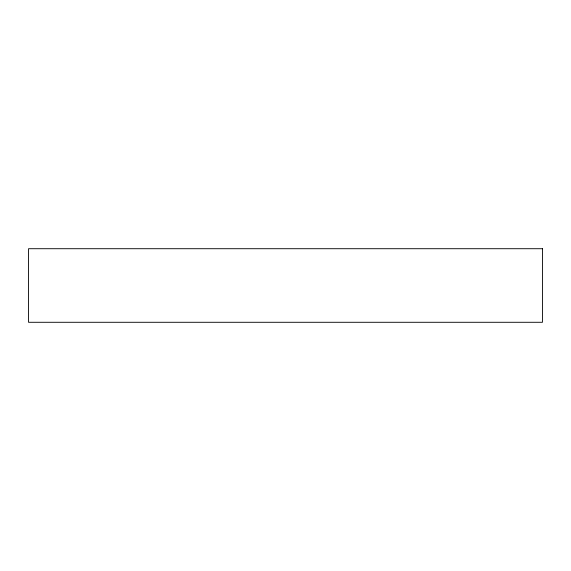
<?xml version="1.0" encoding="UTF-8"?>
<svg xmlns="http://www.w3.org/2000/svg" width="571" height="571" viewBox="0 0 571 571"><rect width="100%" height="100%" fill="white"/><g stroke="black" fill="none" stroke-linecap="round" stroke-linejoin="round"><path stroke-width="0.86" d="M542.45 248.713L28.55 248.713L28.55 322.287L542.45 322.287L542.45 248.713"/></g></svg>
